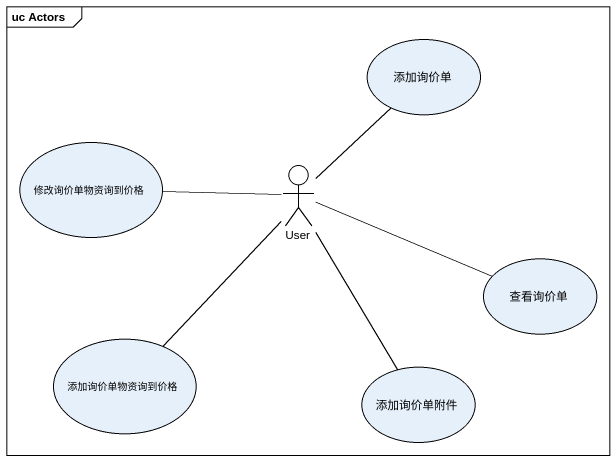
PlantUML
@startuml
mainframe uc Actors
usecase 添加询价单
usecase 修改询价单物资询到价格
actor User
usecase 查看询价单
usecase 添加询价单物资询到价格
usecase 添加询价单附件
User -up- 添加询价单
User -left- 修改询价单物资询到价格
User -right- 查看询价单
User -- 添加询价单物资询到价格
User -- 添加询价单附件
@enduml
